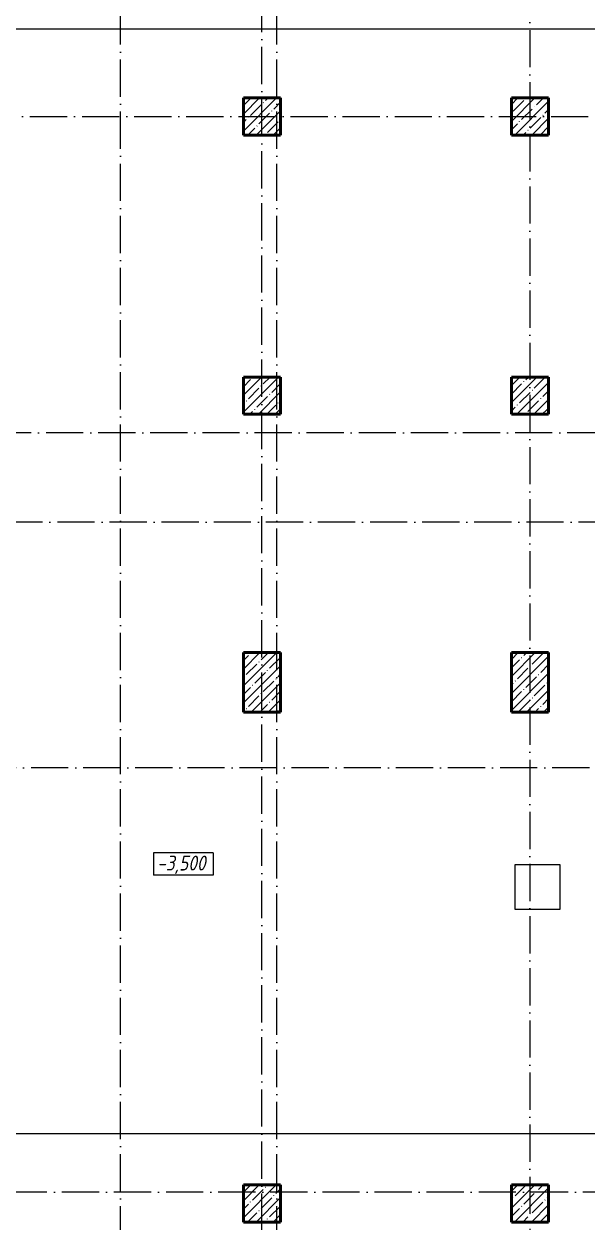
# Model space of a CAD drawing. Header units: millimetres. Extents: x -12989 to 629078, y -109036 to 555275.
# Drawn here: x 520091 to 527655, y 495309 to 511401 of the extents above; entities that cross this region are included whole.
import ezdxf

# ---------------------------------------------------------------- set-up
doc = ezdxf.new("R2010")
doc.units = ezdxf.units.MM
doc.linetypes.add('50_200_ШТРИХ_1Т_ш5_п1_п1_', pattern=[700, 500, -100, 0, -100])
for name, color, linetype, lineweight in [('A-FLOR-____-OTLN', 7, 'Continuous', 9), ('G-____-____-DIMS', 7, 'Continuous', 9), ('S-COLS-____-MCUT', 7, 'Continuous', 50), ('S-COLS-____-OTLN', 7, 'Continuous', 9), ('S-GRID-____-OTLN-1', 7, '50_200_ШТРИХ_1Т_ш5_п1_п1_', 9)]:
    doc.layers.add(name, color=color, linetype=linetype, lineweight=lineweight)
doc.layers.add('G-____-____-SYMB-1', color=9, linetype='Continuous', lineweight=9, true_color=0x808080)
doc.styles.add('ISOCPEUR_I_2', font='isocpeui.ttf', dxfattribs={"width": 0.85, "height": 2.3})

# ---------------------------------------------------------------- blocks, each defined once
blk = doc.blocks.new('BSC_Колонна _Прямоугольная - 500х800-V1-АР1_Кладочный план подвала в осях 1-64_Ю-ЯЯ')
at = {"layer": 'S-COLS-____-OTLN'}
h = blk.add_hatch(dxfattribs=at)
h.set_pattern_fill('FP_3', color=256, style=0, pattern_type=2)
h.set_pattern_definition([(45, (-9650, -74431.04), (-114.04925, 114.04925), []), (45, (-9535.95, -74431.04), (-114.04925, 114.04925), [201.613, -40.323, 3.353, -36.97])])
h.paths.add_polyline_path([(-250, -400), (250, -400), (250, 400), (-250, 400)], flags=0)
at = {"layer": 'S-COLS-____-MCUT'}
for p, q in [((250, 400), (-250, 400)), ((-250, 400), (-250, -400)), ((250, -400), (250, 400)), ((-250, -400), (250, -400))]:
    blk.add_line(p, q, dxfattribs=at)
blk = doc.blocks.new('BSC_Колонна _Прямоугольная - 500х500-25976076-АР1_Кладочный план подвала в осях 1-64_Ю-ЯЯ')
at = {"layer": 'S-COLS-____-OTLN'}
h = blk.add_hatch(dxfattribs=at)
h.set_pattern_fill('FP_4', color=256, style=0, pattern_type=2)
h.set_pattern_definition([(45, (-9650, -67431.04), (-114.04925, 114.04925), []), (45, (-9535.95, -67431.04), (-114.04925, 114.04925), [201.613, -40.323, 3.353, -36.97])])
h.paths.add_polyline_path([(-250, -250), (250, -250), (250, 250), (-250, 250)], flags=0)
at = {"layer": 'S-COLS-____-MCUT'}
for p, q in [((250, 250), (-250, 250)), ((-250, 250), (-250, -250)), ((250, -250), (250, 250)), ((-250, -250), (250, -250))]:
    blk.add_line(p, q, dxfattribs=at)
blk = doc.blocks.new('BSC_Колонна _Прямоугольная - 500х500-V2-АР1_Кладочный план подвала в осях 1-64_Ю-ЯЯ')
at = {"layer": 'S-COLS-____-OTLN'}
h = blk.add_hatch(dxfattribs=at)
h.set_pattern_fill('FP_6', color=256, style=0, pattern_type=2)
h.set_pattern_definition([(45, (-13250, -67431.04), (-114.04925, 114.04925), []), (45, (-13135.95, -67431.04), (-114.04925, 114.04925), [201.613, -40.323, 3.353, -36.97])])
h.paths.add_polyline_path([(-250, -250), (250, -250), (250, 250), (-250, 250)], flags=0)
at = {"layer": 'S-COLS-____-MCUT'}
for p, q in [((250, 250), (-250, 250)), ((-250, 250), (-250, -250)), ((250, -250), (250, 250)), ((-250, -250), (250, -250))]:
    blk.add_line(p, q, dxfattribs=at)
blk = doc.blocks.new('BSC_Колонна _Прямоугольная - 500х500-27110067-АР1_Кладочный план подвала в осях 1-64_Ю-ЯЯ')
at = {"layer": 'S-COLS-____-OTLN'}
h = blk.add_hatch(dxfattribs=at)
h.set_pattern_fill('FP_59', color=256, style=0, pattern_type=2)
h.set_pattern_definition([(45, (-9650, -82031.04), (-114.04925, 114.04925), []), (45, (-9535.95, -82031.04), (-114.04925, 114.04925), [201.613, -40.323, 3.353, -36.97])])
h.paths.add_polyline_path([(-250, -250), (250, -250), (250, 250), (-250, 250)], flags=0)
at = {"layer": 'S-COLS-____-MCUT'}
for p, q in [((250, 250), (-250, 250)), ((-250, 250), (-250, -250)), ((250, -250), (250, 250)), ((-250, -250), (250, -250))]:
    blk.add_line(p, q, dxfattribs=at)
blk = doc.blocks.new('BSC_Колонна _Прямоугольная - 500х500-28077331-АР1_Кладочный план подвала в осях 1-64_Ю-ЯЯ')
at = {"layer": 'S-COLS-____-OTLN'}
h = blk.add_hatch(dxfattribs=at)
h.set_pattern_fill('FP_60', color=256, style=0, pattern_type=2)
h.set_pattern_definition([(45, (-13250, -82031.04), (-114.04925, 114.04925), []), (45, (-13135.95, -82031.04), (-114.04925, 114.04925), [201.613, -40.323, 3.353, -36.97])])
h.paths.add_polyline_path([(-250, -250), (250, -250), (250, 250), (-250, 250)], flags=0)
at = {"layer": 'S-COLS-____-MCUT'}
for p, q in [((250, 250), (-250, 250)), ((-250, 250), (-250, -250)), ((250, -250), (250, 250)), ((-250, -250), (250, -250))]:
    blk.add_line(p, q, dxfattribs=at)
blk = doc.blocks.new('BSC_Колонна _Прямоугольная - 500х800-V58-АР1_Кладочный план подвала в осях 1-64_Ю-ЯЯ')
at = {"layer": 'S-COLS-____-OTLN'}
h = blk.add_hatch(dxfattribs=at)
h.set_pattern_fill('FP_71', color=256, style=0, pattern_type=2)
h.set_pattern_definition([(45, (-13250, -74431.04), (-114.04925, 114.04925), []), (45, (-13135.95, -74431.04), (-114.04925, 114.04925), [201.613, -40.323, 3.353, -36.97])])
h.paths.add_polyline_path([(-250, -400), (250, -400), (250, 400), (-250, 400)], flags=0)
at = {"layer": 'S-COLS-____-MCUT'}
for p, q in [((250, 400), (-250, 400)), ((-250, 400), (-250, -400)), ((250, -400), (250, 400)), ((-250, -400), (250, -400))]:
    blk.add_line(p, q, dxfattribs=at)
blk = doc.blocks.new('BSC_Колонна _Прямоугольная - 500х500-V165-АР1_Кладочный план подвала в осях 1-64_Ю-ЯЯ')
at = {"layer": 'S-COLS-____-OTLN'}
h = blk.add_hatch(dxfattribs=at)
h.set_pattern_fill('FP_182', color=256, style=0, pattern_type=2)
h.set_pattern_definition([(45, (-9650, -78281.04), (-114.04925, 114.04925), []), (45, (-9535.95, -78281.04), (-114.04925, 114.04925), [201.613, -40.323, 3.353, -36.97])])
h.paths.add_polyline_path([(-250, -250), (250, -250), (250, 250), (-250, 250)], flags=0)
at = {"layer": 'S-COLS-____-MCUT'}
for p, q in [((250, 250), (-250, 250)), ((-250, 250), (-250, -250)), ((250, -250), (250, 250)), ((-250, -250), (250, -250))]:
    blk.add_line(p, q, dxfattribs=at)
blk = doc.blocks.new('BSC_Колонна _Прямоугольная - 500х500-V166-АР1_Кладочный план подвала в осях 1-64_Ю-ЯЯ')
at = {"layer": 'S-COLS-____-OTLN'}
h = blk.add_hatch(dxfattribs=at)
h.set_pattern_fill('FP_183', color=256, style=0, pattern_type=2)
h.set_pattern_definition([(45, (-13250, -78281.04), (-114.04925, 114.04925), []), (45, (-13135.95, -78281.04), (-114.04925, 114.04925), [201.613, -40.323, 3.353, -36.97])])
h.paths.add_polyline_path([(-250, -250), (250, -250), (250, 250), (-250, 250)], flags=0)
at = {"layer": 'S-COLS-____-MCUT'}
for p, q in [((250, 250), (-250, 250)), ((-250, 250), (-250, -250)), ((250, -250), (250, 250)), ((-250, -250), (250, -250))]:
    blk.add_line(p, q, dxfattribs=at)
blk = doc.blocks.new('Высотные отметки - 9_5х3_5_h_-17668430-АР1_Кладочный план подвала в осях 1-64_Ю-ЯЯ')
at = {"layer": 'G-____-____-DIMS'}
for p, q in [((-4, 3), (-4, 0)), ((4, 3), (-4, 3)), ((4, 3), (4, 0)), ((4, 0), (-4, 0))]:
    blk.add_line(p, q, dxfattribs=at)

msp = doc.modelspace()

# ---------------------------------------------------------------- linework, layer by layer
at = {"layer": 'A-FLOR-____-OTLN'}
for p, q in [((526688.8036, 499508.9591), (526688.8036, 500108.9591)), ((526688.8036, 500108.9591), (527288.8036, 500108.9591)), ((527288.8036, 500108.9591), (527288.8036, 499508.9591)), ((527288.8036, 499508.9591), (526688.8036, 499508.9591))]:
    msp.add_line(p, q, dxfattribs=at)
at = {"layer": 'G-____-____-SYMB-1'}
for p, q in [((508776.7007, 511336.9697), (617769.1542, 511336.9697)), ((508703.2302, 496498.9591), (618010.2148, 496498.9591))]:
    msp.add_line(p, q, dxfattribs=at)
at = {"layer": 'S-GRID-____-OTLN-1'}
for p, q in [((521388.8036, 481019.505), (521388.8036, 519020.7686)), ((523288.8036, 481188.462), (523288.8036, 519020.7686)), ((526888.8036, 519020.7686), (526888.8036, 481019.505)), ((523488.8036, 481019.505), (523488.8036, 518795.7946)), ((508970.0334, 510158.9591), (617713.2102, 510158.9591)), ((560793.4013, 505908.9591), (508970.0334, 505908.9591)), ((546243.8036, 504708.9591), (508970.0334, 504708.9591)), ((538188.8036, 501408.9591), (508970.0334, 501408.9591)), ((617713.2102, 495708.9591), (508970.0334, 495708.9591))]:
    msp.add_line(p, q, dxfattribs=at)

# ---------------------------------------------------------------- block references
at = {"layer": 'G-____-____-DIMS', "xscale": 99.99999999999993, "yscale": 99.99999999999993, "zscale": 99.99999999999993}
msp.add_blockref('Высотные отметки - 9_5х3_5_h_-17668430-АР1_Кладочный план подвала в осях 1-64_Ю-ЯЯ', (522230.8083, 499969.2338), dxfattribs=at)
at = {"layer": 'S-COLS-____-OTLN'}
for name, p in [('BSC_Колонна _Прямоугольная - 500х500-27110067-АР1_Кладочный план подвала в осях 1-64_Ю-ЯЯ', (523288.8036, 510158.9591)), ('BSC_Колонна _Прямоугольная - 500х500-28077331-АР1_Кладочный план подвала в осях 1-64_Ю-ЯЯ', (526888.8036, 510158.9591)), ('BSC_Колонна _Прямоугольная - 500х500-V165-АР1_Кладочный план подвала в осях 1-64_Ю-ЯЯ', (523288.8036, 506408.9591)), ('BSC_Колонна _Прямоугольная - 500х500-V166-АР1_Кладочный план подвала в осях 1-64_Ю-ЯЯ', (526888.8036, 506408.9591)), ('BSC_Колонна _Прямоугольная - 500х800-V1-АР1_Кладочный план подвала в осях 1-64_Ю-ЯЯ', (523288.8036, 502558.9591)), ('BSC_Колонна _Прямоугольная - 500х800-V58-АР1_Кладочный план подвала в осях 1-64_Ю-ЯЯ', (526888.8036, 502558.9591)), ('BSC_Колонна _Прямоугольная - 500х500-25976076-АР1_Кладочный план подвала в осях 1-64_Ю-ЯЯ', (523288.8036, 495558.9591)), ('BSC_Колонна _Прямоугольная - 500х500-V2-АР1_Кладочный план подвала в осях 1-64_Ю-ЯЯ', (526888.8036, 495558.9591))]:
    msp.add_blockref(name, p, dxfattribs=at)

# ---------------------------------------------------------------- texts
at = {"layer": 'G-____-____-DIMS', "insert": (521880.2345, 500230.5249), "char_height": 200, "width": 841.377075, "attachment_point": 1, "line_spacing_factor": 1.149209, "style": 'ISOCPEUR_I_2'}
msp.add_mtext('-3,500', dxfattribs=at)

doc.saveas('drawing.dxf')
